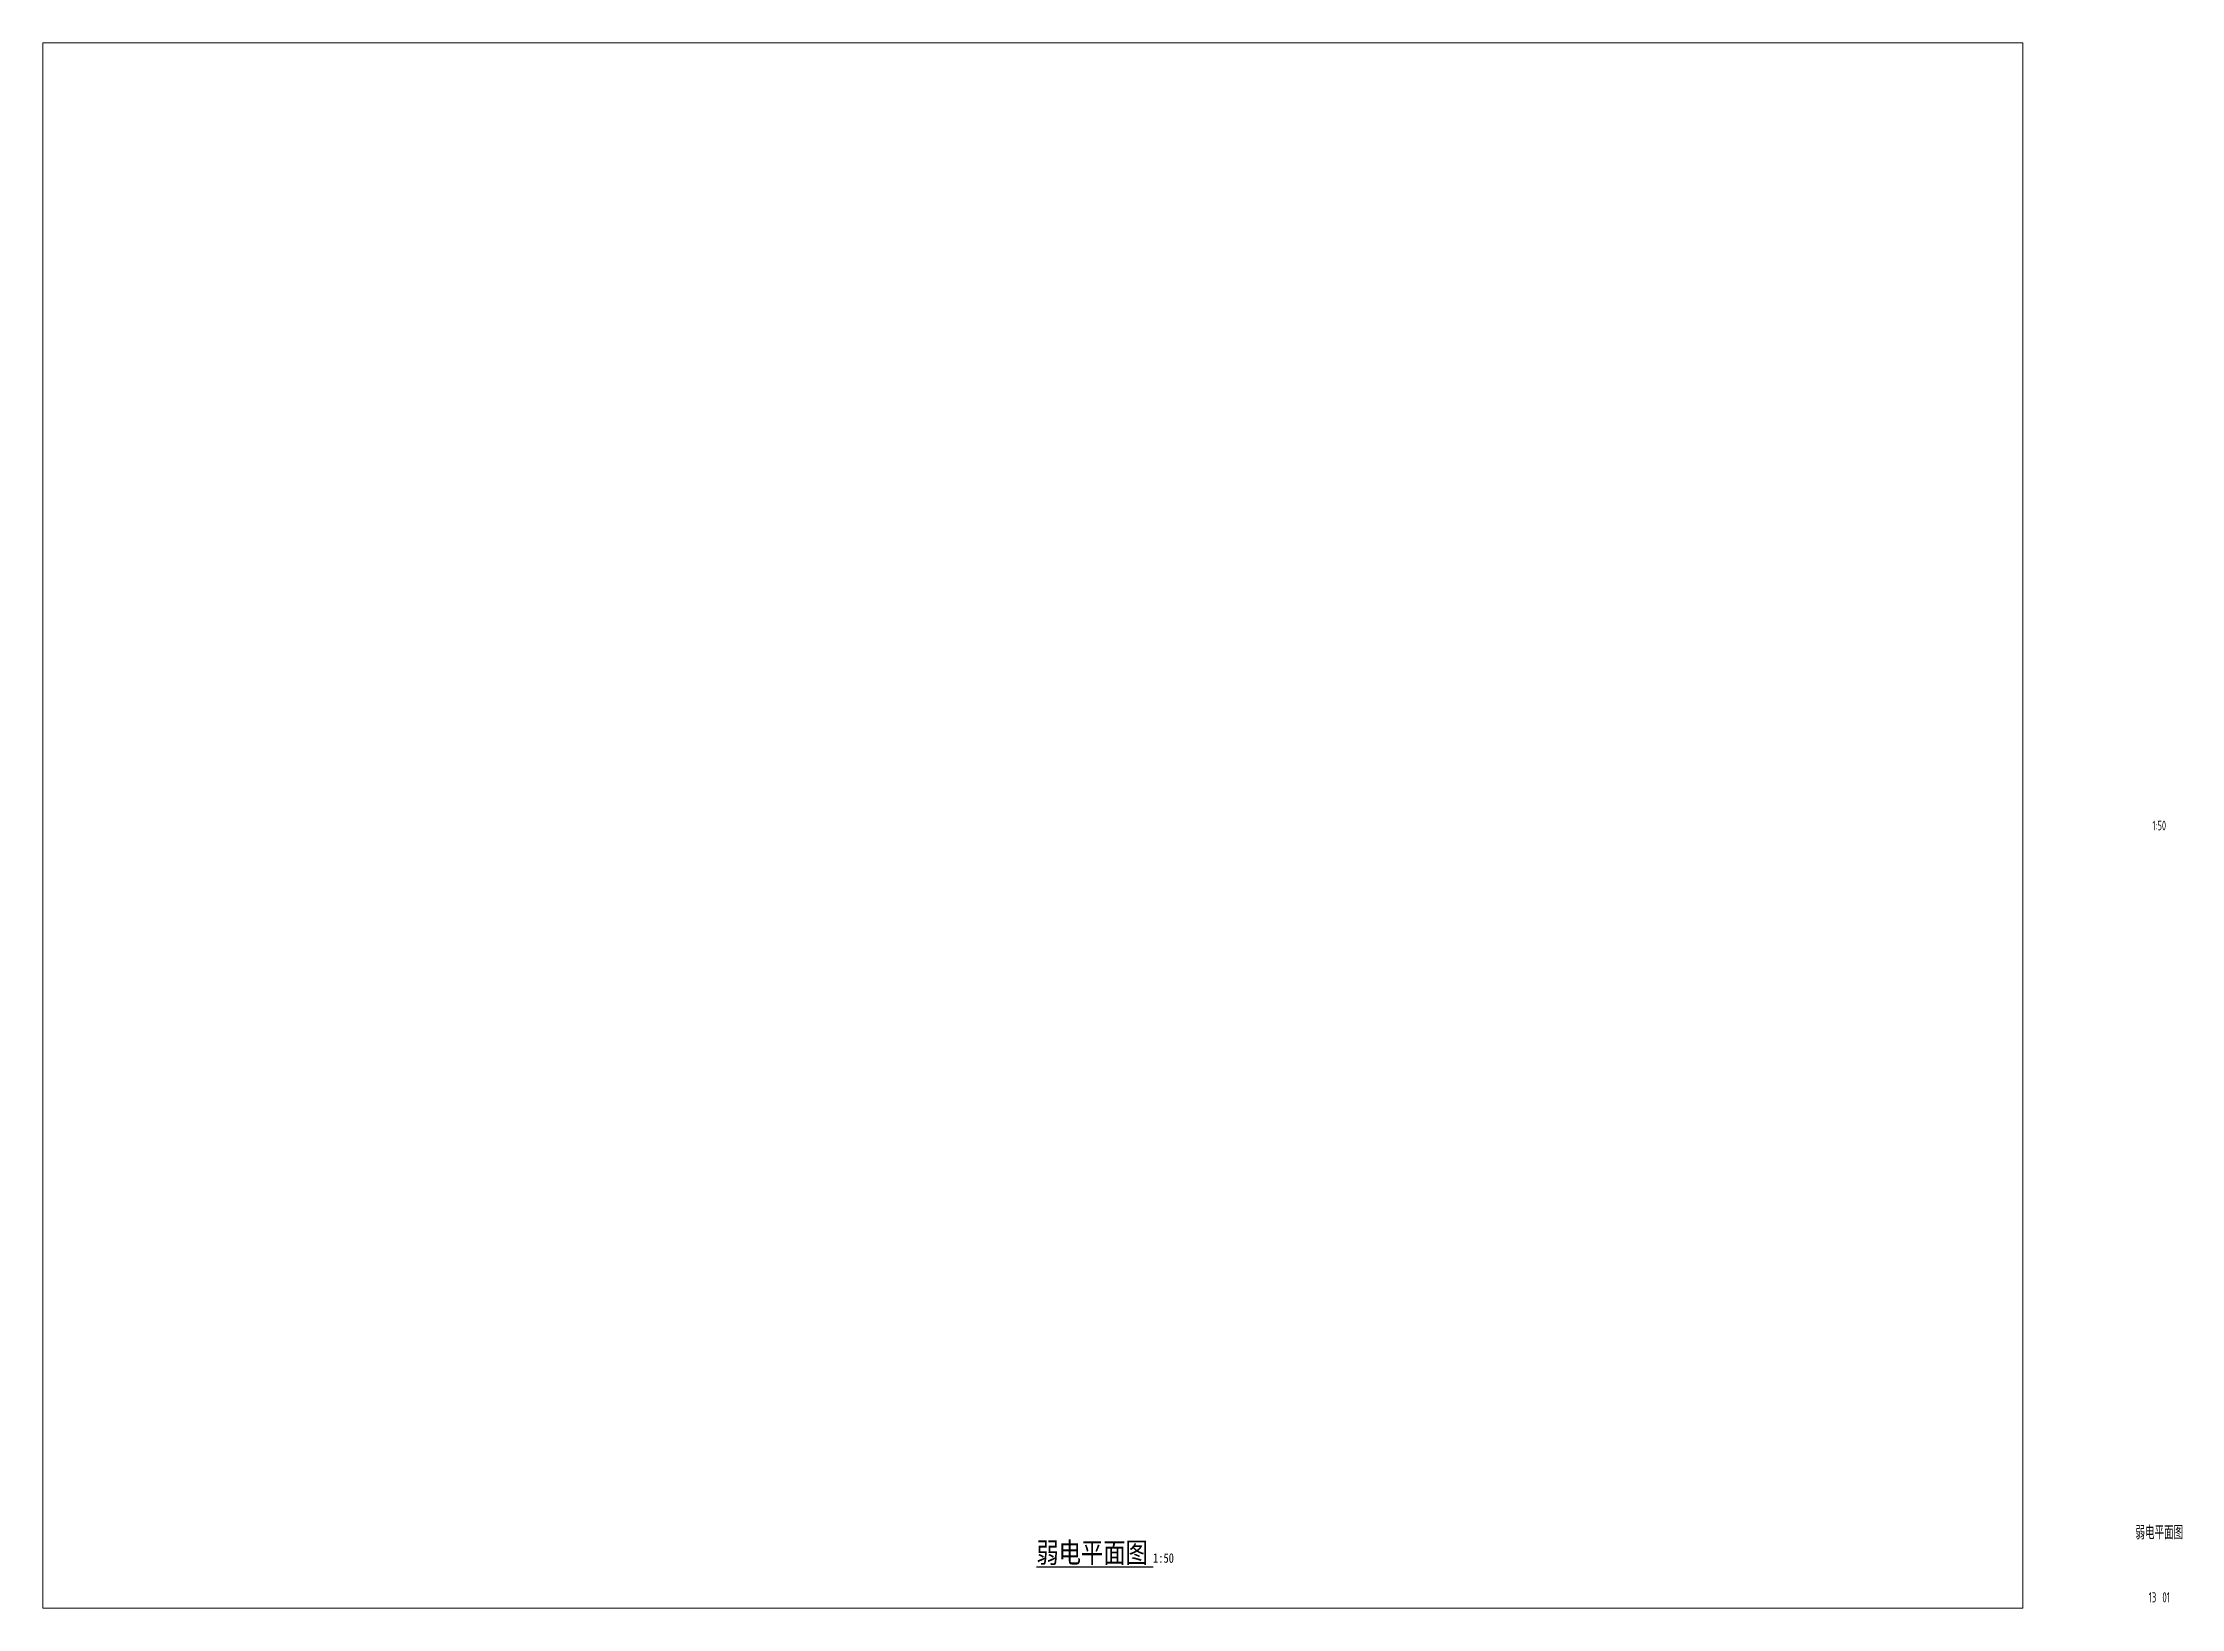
# Paper-space layout '弱电平面图' of a CAD drawing. Header units: millimetres. Extents: x 25 to 809, y 10 to 584.
import ezdxf
from ezdxf.enums import TextEntityAlignment as Align

# ---------------------------------------------------------------- set-up
doc = ezdxf.new("R2010")
doc.units = ezdxf.units.MM
doc.header["$LTSCALE"] = 500
doc.layers.add('C-SHET-PROF', color=6, linetype='Continuous')
doc.layers.add('E-SHET-VPRT', color=5, linetype='Continuous', plot=False)
doc.styles.add('TH-STYLE2', font='', dxfattribs={"width": 0.8})
doc.styles.add('TH-STYLE3', font='tssdeng.shx', dxfattribs={"width": 0.65, "bigfont": 'tssdchn.shx'})
doc.styles.get('TH-STYLE2').set_extended_font_data('STXihei')

psp = doc.layouts.new('弱电平面图')

# ---------------------------------------------------------------- texts
at = {"layer": 'C-SHET-PROF', "style": 'TH-STYLE3', "width": 0.7}
psp.add_text('弱电平面图', height=5, dxfattribs=at).set_placement((801, 38), align=Align.MIDDLE)
at = {"layer": 'C-SHET-PROF', "attachment_point": 5}
for s, insert, char_height, style in [('1:50', (801, 297), 3.5, 'TH-STYLE3'), ('{\\H1.071x;\\L弱电平面图\\H0.4667x;\\l 1:50}', (414.5, 30), 7, 'TH-STYLE2'), ('{\\H1.071x;13}', (798.5, 14), 3.5, 'TH-STYLE3'), ('{\\H1.071x;01}', (803.5, 14), 3.5, 'TH-STYLE3')]:
    psp.add_mtext(s, dxfattribs=dict(at, insert=insert, char_height=char_height, style=style))

# ---------------------------------------------------------------- viewports
at = {"layer": 'E-SHET-VPRT'}
psp.add_viewport(center=(388, 297), size=(726, 574), view_center_point=(9876.34, 9575.1), view_height=28700.0001, dxfattribs=at)

doc.saveas('drawing.dxf')
